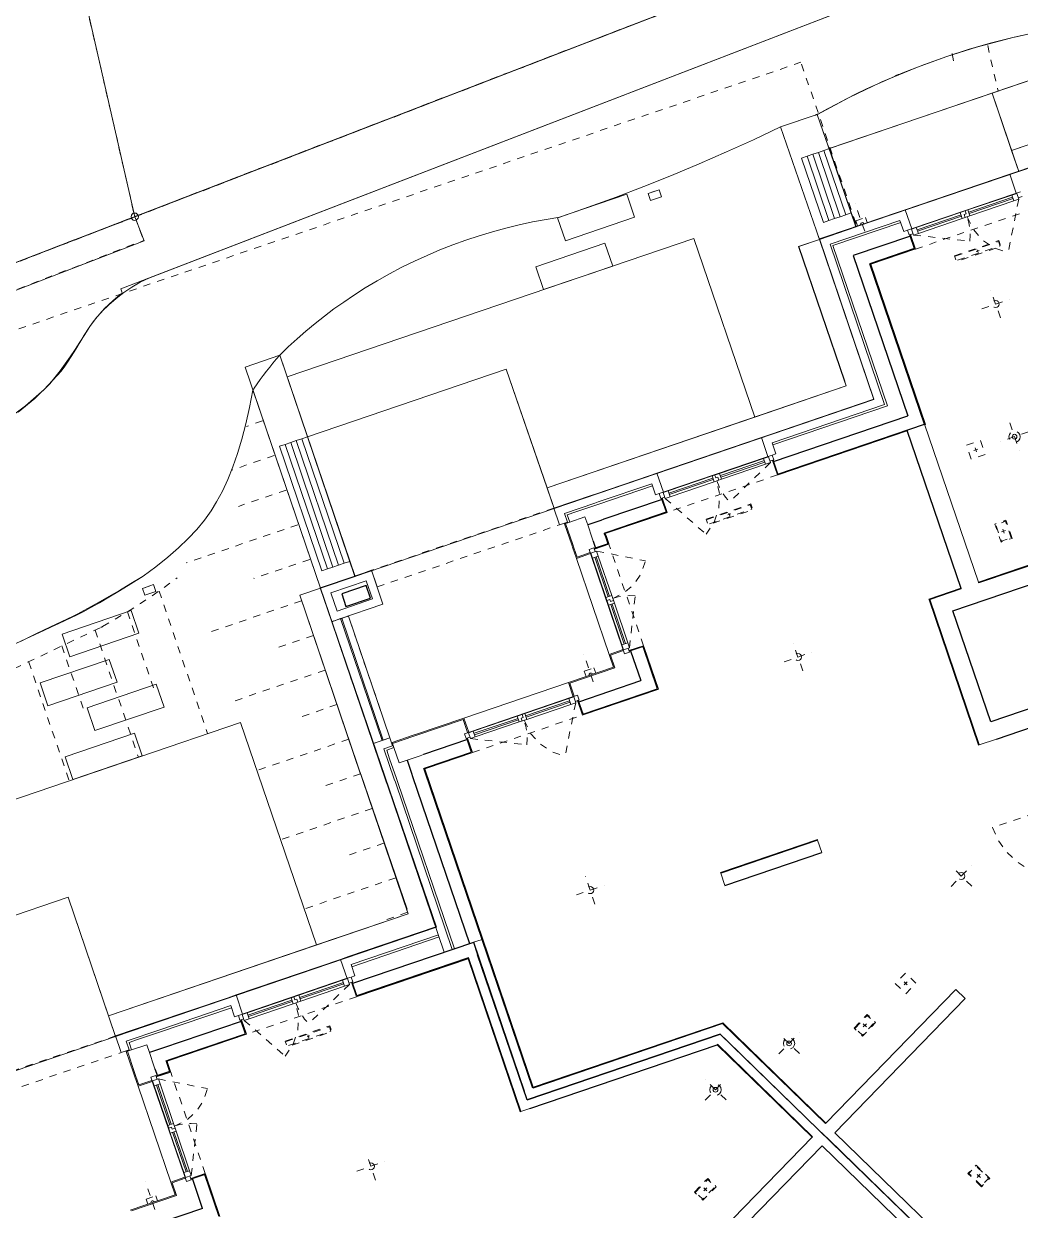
# Model space of a CAD drawing. Header units: metres. Extents: x 2683518.1 to 2683581.2, y 1249379.6 to 1249442.7.
# Drawn here: x 2683543.09 to 2683556.72, y 1249405.97 to 1249422.19 of the extents above; entities that cross this region are included whole.
import ezdxf
from ezdxf.xclip import XClip

# ---------------------------------------------------------------- set-up
doc = ezdxf.new("R2010")
doc.units = ezdxf.units.M
doc.header["$XCLIPFRAME"] = 2
for name, pattern in [('MD-Strich 1_1mm', [0.002, 0.001, -0.001]), ('MD-Strich 2_1mm', [0.003, 0.002, -0.001]), ('MD-Strich LAYOUT', [0.002822, 0.001411, -0.001411]), ('MD-Strichpunkt 1_0.5_0.5mm', [0.001, 0.0005, -0.00025, 0, -0.00025]), ('MD-Strichpunkt 1_25_25mm', [0.0015, 0.001, -0.00025, 0, -0.00025]), ('MD-Strichpunkt 2_1_1mm', [0.0045, 0.002, -0.001, 0.0005, -0.001])]:
    doc.linetypes.add(name, pattern=pattern)
for name, color, linetype in [('beleuchtung', 7, 'Continuous'), ('betonfertigteile_balkonschicht', 7, 'Continuous'), ('dachabschluss', 7, 'Continuous'), ('erdbebenwände', 7, 'Continuous'), ('fassade', 7, 'Continuous'), ('fenster_tueren', 7, 'Continuous'), ('innenwaende_massiv', 7, 'Continuous'), ('lueftung_klima', 7, 'Continuous'), ('parzellen', 7, 'Continuous'), ('plangrafik', 7, 'Continuous'), ('plankopf', 7, 'Continuous'), ('situation', 7, 'Continuous'), ('stuetzen', 7, 'Continuous'), ('umgebung', 7, 'Continuous'), ('wohnungstrennwaende', 7, 'Continuous')]:
    doc.layers.add(name, color=color, linetype=linetype)

# ---------------------------------------------------------------- blocks, each defined once
blk = doc.blocks.new('Zeichnung_1_2', base_point=(38.46, 166.2))
at = {"layer": 'beleuchtung', "color": 7, "linetype": 'Continuous', "lineweight": 5, "ltscale": 1000, "flags": 128}
for points in [[(470.11, 535.8), (472.96, 534.34), (473.87, 536.13), (471.02, 537.58)], [(643.94, 511.91), (646.8, 510.46), (647.7, 512.24), (644.85, 513.69)]]:
    blk.add_lwpolyline(points, close=True, dxfattribs=at)
at = {"layer": 'beleuchtung', "color": 251, "linetype": 'MD-Strich 1_1mm', "lineweight": 13, "ltscale": 1000, "flags": 128}
for points in [[(470.11, 535.8), (471.02, 537.58)], [(472.96, 534.34), (470.11, 535.8)], [(471.02, 537.58), (473.87, 536.13)], [(473.87, 536.13), (472.96, 534.34)], [(643.94, 511.91), (644.85, 513.69)], [(644.85, 513.69), (647.7, 512.24)], [(646.8, 510.46), (643.94, 511.91)], [(647.7, 512.24), (646.8, 510.46)]]:
    blk.add_lwpolyline(points, dxfattribs=at)
at = {"layer": 'parzellen', "color": 253, "linetype": 'MD-Strich 2_1mm', "lineweight": 13, "ltscale": 1000, "flags": 128}
for points in [[(685.63, 831), (542.4, 609.87)], [(439.28, 657.49), (542.4, 609.87)], [(542.4, 609.87), (965.91, 414.93)]]:
    blk.add_lwpolyline(points, dxfattribs=at)
at = {"layer": 'parzellen', "color": 242, "linetype": 'MD-Strich 2_1mm', "lineweight": 13, "ltscale": 1000, "flags": 128}
blk.add_lwpolyline([(965.91, 414.93), (439.28, 657.49)], dxfattribs=at)
at = {"layer": 'parzellen', "color": 242, "linetype": 'Continuous', "lineweight": 13, "ltscale": 1000}
blk.add_circle((542.44, 609.95), 1, dxfattribs=at)
at = {"layer": 'situation', "color": 9, "linetype": 'MD-Strich LAYOUT', "lineweight": 13, "ltscale": 1000}
for p, q in [((434.9, 545.82), (419.33, 515.24)), ((526.75, 545.95), (522.66, 548.03)), ((444.38, 542.39), (435.78, 525.5)), ((522.22, 537.04), (511.23, 542.62)), ((453.81, 538.89), (437.15, 506.16)), ((463.59, 536.04), (452.75, 514.76)), ((473.67, 533.81), (454.98, 497.09)), ((513.15, 519.21), (484.4, 533.83)), ((517.68, 528.12), (505.42, 534.36)), ((498.94, 504), (475.33, 516.01)), ((508.61, 510.3), (494.24, 517.61)), ((494.4, 495.09), (485.17, 499.78)), ((489.86, 486.18), (466.27, 498.18)), ((480.77, 468.36), (457.2, 480.35)), ((485.32, 477.27), (476.11, 481.96)), ((730.26, 480.75), (728.32, 477.77)), ((738.65, 475.3), (731.67, 464.57)), ((476.23, 459.45), (467.04, 464.13)), ((471.69, 450.54), (448.13, 462.53)), ((462.61, 432.73), (439.06, 444.7)), ((467.15, 441.64), (457.97, 446.3)), ((458.06, 423.82), (450.92, 427.45))]:
    blk.add_line(p, q, dxfattribs=at)
at = {"layer": 'situation', "color": 7, "linetype": 'Continuous', "lineweight": 5, "ltscale": 1000, "flags": 128}
blk.add_lwpolyline([(38.41, 802.94), (38.44, 445.4), (103.97, 445.4), (103.97, 231.16), (103.97, 227), (119.08, 227), (119.08, 233.4), (110.36, 233.4), (110.36, 445.4), (119.16, 445.4), (119.16, 450.37), (45.41, 450.37), (45.39, 792.92), (45.37, 792.94), (359.85, 686.09), (436.28, 650.95), (436.32, 651.05), (539.47, 603.51), (542.44, 609.95), (439.28, 657.49), (362.17, 692.94)], close=True, dxfattribs=at)
at = {"layer": 'situation', "color": 253, "linetype": 'Continuous', "lineweight": 13, "ltscale": 1000, "flags": 128}
for points in [[(358.64, 546.16), (463.46, 492.77), (434.34, 435.43), (457.88, 423.45), (458.46, 424.6), (458.59, 424.54), (476.26, 459.33), (476.19, 459.37), (499.66, 505.41), (505.01, 502.7), (531.16, 554.04), (531.14, 554.03), (529, 549.84), (530.97, 553.7), (526.95, 551.06), (523.06, 548.67), (519.28, 546.53), (515.62, 544.64), (512.08, 542.99), (508.66, 541.59), (505.35, 540.44), (502.16, 539.54), (499.32, 538.86), (496.26, 538.39), (493, 538.12), (489.53, 538.05), (485.85, 538.18), (481.96, 538.51), (477.87, 539.05), (473.57, 539.79), (469.74, 540.78), (466.23, 541.71), (463.06, 542.58), (460.22, 543.38), (457.71, 544.12), (455.52, 544.79), (453.67, 545.4), (452.15, 545.95), (450.74, 546.48), (449.21, 547.05), (447.56, 547.66), (445.8, 548.31), (443.92, 549), (441.93, 549.73), (439.82, 550.49), (437.6, 551.29)], [(477.88, 596.37), (484.52, 595.25), (491.27, 594.76), (498.13, 594.9), (499.81, 595.19), (501.4, 595.48), (502.92, 595.77), (504.35, 596.06), (505.71, 596.34), (506.98, 596.63), (508.17, 596.92), (509.29, 597.21), (512.35, 597.84), (514.97, 598.14), (517.6, 598.28), (520.24, 598.24), (522.87, 598.03), (525.48, 597.65), (528.06, 597.1), (530.6, 596.38), (533.08, 595.49), (874.52, 438.22)], [(881.7, 453.76), (542.44, 609.95), (539.47, 603.51), (527.29, 609.12), (359.55, 686.24), (45.39, 792.92), (45.43, 576.08)], [(436.03, 551.88), (438.89, 550.81), (441.54, 549.82), (443.97, 548.9), (446.19, 548.06), (448.2, 547.3), (449.99, 546.6), (451.57, 545.99), (453.2, 545.38), (455.15, 544.73), (457.43, 544.03), (460.02, 543.28), (462.93, 542.48), (466.15, 541.63), (469.7, 540.73), (473.57, 539.79), (477.87, 539.05), (481.96, 538.51), (485.85, 538.18), (489.53, 538.05), (493, 538.12), (496.26, 538.39), (499.32, 538.86), (502.16, 539.54), (505.35, 540.44), (508.66, 541.59), (512.09, 542.99), (515.63, 544.64), (519.29, 546.53), (523.06, 548.67), (526.96, 551.06), (530.97, 553.7), (531.05, 553.71), (531.13, 553.73), (531.21, 553.74), (531.29, 553.76), (531.37, 553.77), (531.45, 553.79), (531.53, 553.8), (531.61, 553.81), (533.01, 554.05), (534.42, 554.26), (535.83, 554.46), (537.25, 554.63), (538.66, 554.78), (540.08, 554.91), (541.5, 555.01), (542.92, 555.1), (546.17, 555), (549.42, 554.81), (552.66, 554.55), (555.9, 554.2), (559.12, 553.78), (562.34, 553.27), (565.54, 552.68), (568.72, 552.01), (572.44, 551.14), (576.14, 550.17), (579.81, 549.09), (583.44, 547.91), (587.04, 546.62), (590.61, 545.24), (594.13, 543.76), (597.62, 542.18), (601.01, 540.51), (604.36, 538.76), (607.67, 536.92), (610.92, 535), (614.13, 532.99), (617.28, 530.9), (620.38, 528.74), (623.43, 526.49), (630.72, 522.84), (638.07, 519.29), (645.46, 515.86), (652.91, 512.54), (660.41, 509.33), (667.96, 506.24), (675.55, 503.26), (683.18, 500.39), (692.09, 495.85), (692.18, 495.81), (692.28, 495.77), (692.37, 495.72), (692.47, 495.68), (692.56, 495.64), (692.66, 495.59), (692.75, 495.55), (692.84, 495.51), (695.69, 494.64), (698.51, 493.75), (701.31, 492.81), (704.09, 491.84), (706.85, 490.84), (709.59, 489.8), (712.31, 488.72), (715.01, 487.6), (715.08, 487.59), (715.14, 487.57), (715.21, 487.55), (715.27, 487.54), (715.33, 487.52), (715.4, 487.5), (715.46, 487.49), (715.52, 487.47), (715.72, 487.38), (715.91, 487.29), (716.1, 487.19), (716.29, 487.1), (716.49, 487.01), (716.68, 486.92), (716.87, 486.82), (717.06, 486.73), (722.92, 484.08), (728.68, 481.25), (734.34, 478.24), (739.89, 475.06), (745.35, 471.7), (750.71, 468.17)], [(874.52, 438.22), (525.63, 598.87), (525.23, 598.12), (525.03, 597.82), (523.46, 598.04), (521.88, 598.2), (520.29, 598.29), (518.69, 598.33), (517.1, 598.3), (515.51, 598.21), (513.93, 598.05), (512.35, 597.84), (509.86, 597.28), (507.4, 596.77), (504.99, 596.31), (502.62, 595.9), (500.28, 595.54), (497.99, 595.22), (495.73, 594.96), (493.52, 594.75), (487.73, 594.84), (481.91, 595.5)], [(752.46, 466.93), (745.38, 471.68), (745.36, 471.7), (738.05, 476.12), (736.2, 477.18), (728.74, 481.21), (728.69, 481.24), (720.99, 484.95), (719.04, 485.84), (711.33, 489.11), (710.92, 489.27), (702.2, 492.5), (701.88, 492.62), (692.67, 495.56), (692.62, 495.58), (688.17, 486.74), (688.24, 486.71), (688.28, 486.68), (765.58, 447.3)]]:
    blk.add_lwpolyline(points, dxfattribs=at)
for points in [[(513.92, 498.15), (542.92, 555.1), (534.01, 559.64), (505.01, 502.69)], [(540.07, 549.51), (644.79, 496.16), (621.37, 450.16), (644.92, 438.17), (645.54, 439.39), (663.11, 474.09), (663.18, 474.05), (645.54, 439.39), (645.57, 439.37), (663.22, 474.03), (668.55, 471.36), (668.54, 471.36), (668.87, 472.02), (668.98, 472.25), (669.65, 473.56), (683.18, 500.39), (675.55, 503.26), (667.96, 506.24), (660.41, 509.33), (652.91, 512.54), (645.46, 515.86), (638.07, 519.29), (630.72, 522.84), (623.43, 526.49), (620.38, 528.74), (617.28, 530.9), (614.13, 532.99), (610.92, 535), (607.67, 536.92), (604.36, 538.76), (601.01, 540.51), (597.62, 542.18), (594.13, 543.76), (590.61, 545.24), (587.04, 546.62), (583.44, 547.91), (579.81, 549.09), (576.14, 550.17), (572.44, 551.14), (568.72, 552.01), (565.54, 552.68), (562.34, 553.27), (559.12, 553.78), (555.9, 554.2), (552.66, 554.55), (549.42, 554.81), (546.17, 555), (542.92, 555.1)], [(532.23, 534.11), (583.4, 508.04), (567.92, 477.39), (621.37, 450.16), (644.79, 496.16), (540.07, 549.51)], [(345.01, 519.4), (396.31, 493.27), (380.75, 462.73), (434.34, 435.43), (463.46, 492.76), (358.64, 546.16)], [(443.74, 538.77), (461.56, 529.69), (464.56, 535.57), (446.74, 544.64)], [(429.96, 533.75), (447.79, 524.67), (450.78, 530.55), (432.96, 539.62)], [(525.05, 537.78), (508.65, 505.73), (510.09, 505), (526.48, 537.04)], [(526.48, 537.04), (510.09, 505), (511.53, 504.26), (527.92, 536.31)], [(527.92, 536.31), (511.53, 504.26), (512.96, 503.53), (529.35, 535.58)], [(529.35, 535.58), (512.96, 503.53), (514.4, 502.79), (530.79, 534.84)], [(532.23, 534.11), (513.88, 498.17), (565.21, 472.03), (583.4, 508.04)], [(530.79, 534.84), (514.4, 502.79), (515.83, 502.06), (532.23, 534.11)], [(619.85, 520.9), (637.68, 511.83), (640.67, 517.7), (622.85, 526.78)], [(434.07, 519.77), (451.89, 510.69), (454.88, 516.57), (437.06, 525.65)], [(345.01, 519.4), (326.73, 483.51), (378.03, 457.38), (396.31, 493.27)], [(420.29, 514.75), (438.11, 505.67), (441.1, 511.55), (423.28, 520.63)], [(606.08, 515.88), (623.9, 506.81), (626.89, 512.68), (609.07, 521.76)], [(505.01, 502.69), (499.66, 505.41), (457.88, 423.45), (380.75, 462.73), (378.03, 457.38), (460.63, 415.32)], [(505.01, 502.69), (499.66, 505.41), (457.88, 423.45), (380.75, 462.73), (378.03, 457.38), (460.63, 415.32)], [(683.18, 500.39), (668.54, 471.36), (677.98, 466.55), (692.62, 495.58)], [(681.09, 490.34), (672.62, 473.8), (674.06, 473.07), (682.53, 489.61)], [(682.53, 489.61), (674.06, 473.07), (675.5, 472.33), (683.97, 488.88)], [(683.97, 488.88), (675.5, 472.33), (676.94, 471.6), (685.41, 488.15)], [(685.41, 488.15), (676.94, 471.6), (678.37, 470.87), (686.84, 487.42)], [(686.84, 487.42), (678.37, 470.87), (679.81, 470.14), (688.28, 486.68)], [(688.24, 486.71), (677.94, 466.57), (719.89, 445.21), (730.13, 465.37)], [(668.54, 471.36), (663.18, 474.05), (644.92, 438.17), (567.92, 477.39), (565.21, 472.03), (647.54, 430.1)], [(668.54, 471.36), (663.18, 474.05), (644.92, 438.17), (567.92, 477.39), (565.21, 472.03), (647.54, 430.1)], [(765.58, 447.3), (730.12, 465.36), (722.59, 450.57), (758.05, 432.51)], [(719.89, 445.21), (860.46, 373.62), (863.34, 379.03), (722.59, 450.57)], [(719.89, 445.21), (860.46, 373.62), (863.34, 379.03), (722.59, 450.57)]]:
    blk.add_lwpolyline(points, close=True, dxfattribs=at)
at = {"layer": 'situation', "color": 9, "linetype": 'MD-Strich LAYOUT', "lineweight": 13, "ltscale": 1000, "flags": 128}
for points in [[(430.87, 547.39, -0.000194), (455.49, 538.27)], [(455.89, 538.13, 0.031324), (479.7, 532.74)]]:
    blk.add_lwpolyline(points, format="xyb", dxfattribs=at)
for points in [[(455.49, 538.27), (455.69, 538.19)], [(455.69, 538.19), (455.89, 538.13)]]:
    blk.add_lwpolyline(points, dxfattribs=at)
at = {"layer": 'umgebung', "color": 253, "linetype": 'Continuous', "lineweight": 13, "ltscale": 1000, "flags": 128}
blk.add_lwpolyline([(542.05, 831), (433.54, 660.13), (439.28, 657.49), (965.91, 414.93, 0.000236), (974, 431.72)], format="xyb", dxfattribs=at)
blk.add_lwpolyline([(542.4, 609.87), (685.62, 831)], dxfattribs=at)
blk = doc.blocks.new('Zeichnung_2_1', base_point=(38.46, 166.2))
at = {"layer": 'beleuchtung', "color": 30, "linetype": 'MD-Strichpunkt 2_1_1mm', "lineweight": 13, "ltscale": 1000}
for p, q in [((678.77, 464.02), (682.41, 471.15)), ((538.68, 431.37), (542.31, 438.5)), ((685.91, 426.27), (693.04, 422.64)), ((687.66, 420.89), (691.29, 428.02)), ((351.63, 416.69), (355.26, 423.82)), ((580.76, 392.36), (584.39, 399.49)), ((579.01, 397.74), (586.14, 394.11)), ((670.64, 393.65), (663.51, 397.28)), ((668.89, 399.03), (665.26, 391.9)), ((493.67, 394.03), (500.8, 390.4)), ((495.42, 388.65), (499.05, 395.78)), ((397.69, 384.41), (404.82, 380.77)), ((399.44, 379.03), (403.07, 386.15)), ((482, 325.6), (482, 333.6)), ((478, 329.6), (486, 329.6)), ((505.1, 320), (505.1, 328)), ((570.76, 318.13), (570.76, 326.13)), ((501.1, 324), (509.1, 324)), ((566.76, 322.13), (574.76, 322.13))]:
    blk.add_line(p, q, dxfattribs=at)
at = {"layer": 'beleuchtung', "color": 30, "linetype": 'MD-Strichpunkt 1_0.5_0.5mm', "lineweight": 13, "ltscale": 1000}
for p, q in [((679.12, 467.78), (678.43, 466.44)), ((679.12, 467.78), (681.61, 466.51)), ((681.61, 466.51), (680.93, 465.17)), ((539.02, 435.12), (538.34, 433.78)), ((539.02, 435.12), (541.52, 433.85)), ((541.52, 433.85), (540.83, 432.51)), ((351.97, 420.44), (351.29, 419.1)), ((351.97, 420.44), (354.46, 419.17)), ((354.46, 419.17), (353.78, 417.83))]:
    blk.add_line(p, q, dxfattribs=at)
at = {"layer": 'beleuchtung', "color": 30, "linetype": 'Continuous', "lineweight": 13, "ltscale": 1000}
for p, q in [((680.4, 465.44), (678.97, 466.17)), ((540.3, 432.79), (538.87, 433.51)), ((353.25, 418.11), (351.82, 418.83))]:
    blk.add_line(p, q, dxfattribs=at)
at = {"layer": 'beleuchtung', "color": 30, "linetype": 'MD-Strichpunkt 1_0.5_0.5mm', "lineweight": 13, "ltscale": 1000}
for centre, radius in [((689.48, 424.45), 0.96), ((582.57, 395.93), 0.96), ((667.07, 395.46), 1.55), ((497.24, 392.22), 0.96), ((401.26, 382.59), 0.96), ((482, 329.6), 1.55), ((505.1, 324), 1.55), ((570.76, 322.13), 0.96)]:
    blk.add_circle(centre, radius, dxfattribs=at)
at = {"layer": 'beleuchtung', "color": 30, "linetype": 'Continuous', "lineweight": 13, "ltscale": 1000}
for centre in [(667.07, 395.46), (482, 329.6), (505.1, 324)]:
    blk.add_circle(centre, 0.65, dxfattribs=at)
for centre, start, end in [((679.68, 465.81), 333.0013, 153.0013), ((539.59, 433.15), 332.9996, 152.9996), ((352.53, 418.47), 332.9996, 152.9996)]:
    blk.add_arc(centre, 0.47, start, end, dxfattribs=at)
at = {"layer": 'betonfertigteile_balkonschicht', "color": 251, "linetype": 'MD-Strichpunkt 2_1_1mm', "lineweight": 13, "ltscale": 1000, "flags": 128}
for points in [[(500.6, 494.09), (484.62, 462.73)], [(501.14, 493.82), (500.6, 494.09)], [(504.35, 492.18), (501.14, 493.82)], [(516.33, 492.36), (517.97, 495.57)], [(517.97, 495.57), (518.24, 496.1)], [(565.2, 472.18), (518.24, 496.1)], [(488.9, 460.55), (504.88, 491.91)], [(504.88, 491.91), (504.35, 492.18)], [(516.06, 491.83), (516.33, 492.36)], [(516.06, 491.83), (563.02, 467.9)], [(378.14, 457.5), (331.19, 481.42)], [(329.01, 477.15), (375.96, 453.22)], [(563.29, 468.43), (564.92, 471.64)], [(564.92, 471.64), (565.2, 472.18)], [(563.02, 467.9), (563.29, 468.43)], [(485.16, 462.45), (484.62, 462.73)], [(488.37, 460.82), (485.16, 462.45)], [(488.9, 460.55), (488.37, 460.82)], [(376.24, 453.75), (377.87, 456.96)], [(377.87, 456.96), (378.14, 457.5)], [(375.96, 453.22), (376.24, 453.75)]]:
    blk.add_lwpolyline(points, dxfattribs=at)
at = {"layer": 'dachabschluss', "color": 7, "linetype": 'Continuous', "lineweight": 5, "ltscale": 1000}
for p, q in [((486.9, 461.56), (502.88, 492.93)), ((487.18, 461.42), (503.16, 492.79))]:
    blk.add_line(p, q, dxfattribs=at)
at = {"layer": 'dachabschluss', "color": 7, "linetype": 'Continuous', "lineweight": 5, "ltscale": 1000, "flags": 128}
for points in [[(500.6, 494.09), (484.62, 462.73)], [(502.88, 492.93), (500.6, 494.09)], [(488.9, 460.55), (504.88, 491.91)], [(503.16, 492.79), (502.88, 492.93)], [(504.88, 491.91), (503.16, 492.79)], [(486.9, 461.56), (484.62, 462.73)], [(487.18, 461.42), (486.9, 461.56)], [(488.9, 460.55), (487.18, 461.42)]]:
    blk.add_lwpolyline(points, dxfattribs=at)
at = {"layer": 'erdbebenwände', "color": 7, "linetype": 'Continuous', "lineweight": 25, "ltscale": 1000}
for p, q in [((599.9, 343.6), (618.97, 381.03)), ((626.99, 376.94), (618.97, 381.03)), ((683.76, 348.01), (631.54, 374.62))]:
    blk.add_line(p, q, dxfattribs=at)
at = {"layer": 'erdbebenwände', "color": 7, "linetype": 'Continuous', "lineweight": 5, "ltscale": 1000, "flags": 128}
for points in [[(618.79, 381.12), (599.72, 343.7)], [(618.88, 381.3), (618.79, 381.12)], [(627.08, 377.11), (618.88, 381.3)], [(680.01, 350.15), (631.63, 374.8)], [(599.72, 343.7), (599.9, 343.6)], [(599.9, 343.6), (604.35, 341.33)]]:
    blk.add_lwpolyline(points, dxfattribs=at)
at = {"layer": 'erdbebenwände', "color": 7, "linetype": 'Continuous', "lineweight": 25, "ltscale": 1000, "flags": 128}
for points in [[(606.62, 345.79), (621.15, 374.3)], [(621.15, 374.3), (677.65, 345.51)], [(641.91, 327.81), (606.62, 345.79)], [(604.35, 341.33), (626.36, 330.12)]]:
    blk.add_lwpolyline(points, dxfattribs=at)
at = {"layer": 'fassade', "color": 7, "linetype": 'Continuous', "lineweight": 18, "ltscale": 1000}
for p, q in [((669.64, 468.34), (648.62, 427.09)), ((687.64, 459.17), (669.64, 468.34)), ((588.65, 457.64), (574.85, 464.68)), ((688.68, 461.22), (690.73, 460.18)), ((559.77, 458.44), (559.63, 458.18)), ((588.65, 457.64), (587.2, 454.79)), ((589.25, 453.75), (591.75, 458.65)), ((589.7, 459.69), (591.75, 458.65)), ((687.64, 459.17), (686.19, 456.32)), ((688.23, 455.28), (690.73, 460.18)), ((406.06, 440.69), (387.79, 450)), ((481.23, 450.99), (459.3, 407.95)), ((506.62, 449.95), (506.89, 449.81)), ((616.16, 440.04), (618.66, 444.94)), ((620.71, 443.89), (618.66, 444.94)), ((715.14, 441.57), (717.64, 446.47)), ((719.69, 445.42), (717.64, 446.47)), ((406.65, 436.8), (409.15, 441.7)), ((407.1, 442.74), (409.15, 441.7)), ((619.66, 441.84), (618.21, 438.99)), ((619.66, 441.84), (648.62, 427.09)), ((406.06, 440.69), (404.6, 437.84)), ((534.06, 435.96), (533.8, 436.1)), ((546.92, 433.23), (547.06, 433.49)), ((433.56, 423.09), (436.06, 427.99)), ((438.11, 426.94), (436.06, 427.99)), ((437.06, 424.89), (435.61, 422.04)), ((459.52, 413.45), (437.06, 424.89))]:
    blk.add_line(p, q, dxfattribs=at)
at = {"layer": 'fassade', "color": 7, "linetype": 'Continuous', "lineweight": 13, "ltscale": 1000}
for p, q in [((669.9, 467.53), (648.88, 426.28)), ((687.37, 458.64), (669.9, 467.53)), ((588.38, 457.11), (574.57, 464.14)), ((561.26, 460.71), (560.04, 458.31)), ((560.04, 458.31), (563.42, 456.58)), ((506.48, 449.68), (494.54, 455.76)), ((587.2, 454.79), (588.18, 454.29)), ((686.19, 456.32), (687.17, 455.82)), ((405.78, 440.16), (386.72, 449.87)), ((481.76, 450.72), (459.83, 407.68)), ((506.48, 449.68), (504.76, 446.29)), ((374.21, 446.03), (372.99, 443.63)), ((372.99, 443.63), (376.37, 441.9)), ((618.21, 438.99), (617.23, 439.49)), ((619.39, 441.31), (648.88, 426.28)), ((404.6, 437.84), (405.58, 437.34)), ((533.93, 435.7), (532.2, 432.31)), ((533.93, 435.7), (545.51, 429.79)), ((547.19, 433.09), (545.51, 429.79)), ((547.19, 433.09), (550.58, 431.37)), ((435.61, 422.04), (434.63, 422.54)), ((459.25, 412.92), (436.79, 424.36)), ((358.46, 415.11), (346.87, 421.02)), ((358.46, 415.11), (360.14, 418.41)), ((360.14, 418.41), (363.52, 416.69))]:
    blk.add_line(p, q, dxfattribs=at)
at = {"layer": 'fassade', "color": 7, "linetype": 'Continuous', "lineweight": 25, "ltscale": 1000}
for p, q in [((671.82, 461.62), (650.8, 420.36)), ((686.53, 454.13), (671.82, 461.62)), ((566.25, 458.17), (565.35, 456.39)), ((587.54, 452.6), (572.58, 460.22)), ((568.55, 454.75), (564.99, 456.57)), ((568.55, 454.75), (569.46, 456.54)), ((570.94, 457.02), (585.91, 449.39)), ((652.38, 415.52), (673.4, 456.78)), ((684.89, 450.92), (673.4, 456.78)), ((684.89, 450.92), (686.71, 454.48)), ((585.91, 449.39), (587.72, 452.95)), ((485.68, 448.72), (463.75, 405.68)), ((503.32, 445.01), (492, 450.77)), ((404.95, 435.65), (384.72, 445.95)), ((466.96, 404.05), (488.89, 447.08)), ((490.37, 447.57), (501.68, 441.8)), ((501.68, 441.8), (503.5, 445.36)), ((381.5, 440.07), (377.94, 441.89)), ((379.2, 443.49), (378.29, 441.71)), ((381.5, 440.07), (382.41, 441.86)), ((383.89, 442.34), (403.31, 432.44)), ((614.6, 434.77), (616.42, 438.34)), ((403.31, 432.44), (405.13, 436)), ((616.23, 437.98), (650.8, 420.36)), ((614.6, 434.77), (652.38, 415.52)), ((530.37, 427.18), (532.19, 430.75)), ((532.01, 430.39), (547.96, 422.26)), ((551.86, 429.93), (547.96, 422.26)), ((555.07, 428.29), (551.51, 430.11)), ((530.37, 427.18), (549.53, 417.42)), ((549.53, 417.42), (555.07, 428.29)), ((432, 417.82), (433.82, 421.39)), ((464.73, 405.18), (433.64, 421.03)), ((360.9, 407.58), (344.96, 415.71)), ((368.02, 413.61), (364.45, 415.43)), ((460.78, 403.16), (432, 417.82)), ((360.9, 407.58), (364.81, 415.25)), ((362.48, 402.74), (368.02, 413.61))]:
    blk.add_line(p, q, dxfattribs=at)
at = {"layer": 'fassade', "color": 7, "linetype": 'Continuous', "lineweight": 18, "ltscale": 1000, "flags": 128}
for points in [[(505.05, 502.82), (500.6, 494.09)], [(516.19, 497.15), (507.1, 501.78)], [(503.7, 495.09), (506.06, 499.73)], [(506.06, 499.73), (515.15, 495.1)], [(512.79, 490.46), (503.7, 495.09)], [(515.15, 495.1), (512.79, 490.46)], [(514.84, 489.42), (518.24, 496.1)], [(502.65, 493.05), (513.79, 487.37)], [(575.09, 467.14), (565.2, 472.18), (563.02, 467.9), (565.07, 466.86)], [(668.63, 471.44), (647.61, 430.18)], [(565.07, 466.86), (566.2, 469.08), (574.04, 465.09)], [(688.68, 461.22), (670.68, 470.39)], [(564.44, 466.95), (564.17, 467.09), (561.41, 461.65)], [(574.04, 465.09), (574.85, 464.68)], [(575.89, 466.73), (575.09, 467.14)], [(589.7, 459.69), (575.89, 466.73)], [(487.86, 458.5), (488.9, 460.55), (484.62, 462.73), (479.58, 452.84)], [(561, 460.85), (559.77, 458.44)], [(561.41, 461.65), (561, 460.85)], [(481.63, 451.79), (485.63, 459.63), (487.86, 458.5)], [(493.88, 456.44), (488.44, 459.21), (488.31, 458.94)], [(388.03, 452.46), (378.14, 457.5), (375.97, 453.22), (378.01, 452.18)], [(378.01, 452.18), (379.15, 454.4), (387.79, 450)], [(494.68, 456.03), (493.88, 456.44)], [(506.62, 449.95), (494.68, 456.03)], [(377.39, 452.27), (377.12, 452.41), (374.35, 446.97)], [(407.1, 442.74), (388.03, 452.46)], [(479.18, 452.03), (457.25, 409)], [(479.58, 452.84), (479.18, 452.03)], [(481.23, 450.99), (481.63, 451.79)], [(373.94, 446.17), (372.58, 443.5)], [(374.35, 446.97), (373.94, 446.17)], [(751.05, 429.44), (719.69, 445.42)], [(647.61, 430.18), (620.71, 443.89)], [(545.38, 430.2), (534.06, 435.96)], [(546.92, 433.23), (545.38, 430.2)], [(460.56, 415.5), (438.11, 426.94)], [(358.33, 415.52), (346.74, 421.42)], [(360.01, 418.82), (358.33, 415.52)]]:
    blk.add_lwpolyline(points, dxfattribs=at)
at = {"layer": 'fassade', "color": 7, "linetype": 'Continuous', "lineweight": 13, "ltscale": 1000, "flags": 128}
for points in [[(505.05, 502.82), (507.1, 501.78)], [(518.24, 496.1), (516.19, 497.15)], [(500.6, 494.09), (502.65, 493.05)], [(513.79, 487.37), (514.84, 489.42)], [(668.63, 471.44), (670.68, 470.39)], [(573.77, 464.55), (568.68, 467.15), (566.46, 468.28), (565.51, 466.41)], [(564.44, 466.95), (561.67, 461.51)], [(564.98, 466.68), (564.44, 466.95)], [(566.66, 458.97), (568.39, 462.36), (569.43, 464.41), (565.51, 466.41), (564.98, 466.68)], [(574.57, 464.14), (573.77, 464.55)], [(561.67, 461.51), (561.26, 460.71)], [(487.76, 457.87), (485.89, 458.83), (484.76, 456.61), (482.17, 451.52)], [(488.03, 458.41), (487.76, 457.87), (485.76, 453.95), (487.81, 452.91), (491.2, 451.18)], [(488.31, 458.94), (488.03, 458.41)], [(493.74, 456.17), (488.31, 458.94)], [(566.25, 458.17), (566.66, 458.97)], [(494.54, 455.76), (493.74, 456.17)], [(377.39, 452.27), (374.62, 446.83)], [(377.92, 452), (377.39, 452.27)], [(379.61, 444.29), (381.33, 447.68), (382.38, 449.73), (378.46, 451.73), (377.92, 452)], [(386.72, 449.87), (381.63, 452.47), (379.41, 453.6), (378.46, 451.73)], [(482.17, 451.52), (481.76, 450.72)], [(491.2, 451.18), (492, 450.77)], [(374.62, 446.83), (374.21, 446.03)], [(379.2, 443.49), (379.61, 444.29)], [(457.25, 409), (459.3, 407.95)], [(459.83, 407.68), (463.75, 405.68)], [(463.75, 405.68), (466.96, 404.05)], [(464.73, 405.18), (463.1, 401.98)]]:
    blk.add_lwpolyline(points, dxfattribs=at)
at = {"layer": 'fassade', "color": 7, "linetype": 'Continuous', "lineweight": 5, "ltscale": 1000, "flags": 128}
for points in [[(565.07, 466.86), (564.98, 466.68)], [(488.03, 458.41), (487.86, 458.5)], [(568.73, 454.66), (569.64, 456.44)], [(569.64, 456.44), (570.05, 457.25)], [(570.05, 457.25), (585.82, 449.21)], [(652.47, 415.25), (673.48, 456.51)], [(673.48, 456.51), (684.8, 450.74)], [(378.01, 452.18), (377.92, 452)], [(467.14, 403.96), (489.47, 447.8)], [(489.47, 447.8), (490.28, 447.39)], [(490.28, 447.39), (501.59, 441.62)], [(381.68, 439.98), (382.59, 441.77)], [(382.59, 441.77), (383, 442.57)], [(383, 442.57), (383.8, 442.16)], [(383.8, 442.16), (403.22, 432.26)], [(614.51, 434.59), (647.74, 417.66)], [(530.28, 427), (549.44, 417.24)], [(549.62, 417.15), (555.25, 428.2)], [(431.91, 417.64), (460.51, 403.07)], [(549.62, 417.15), (549.44, 417.24)], [(362.66, 402.65), (368.19, 413.52)], [(652.47, 415.25), (652.29, 415.34)], [(459.3, 407.95), (459.83, 407.68)], [(466.96, 404.05), (467.14, 403.96)]]:
    blk.add_lwpolyline(points, dxfattribs=at)
at = {"layer": 'fassade', "color": 7, "linetype": 'Continuous', "lineweight": 25, "ltscale": 1000, "flags": 128}
for points in [[(571.77, 460.63), (568.39, 462.36)], [(572.58, 460.22), (571.77, 460.63)], [(569.46, 456.54), (569.87, 457.34)], [(569.87, 457.34), (569.96, 457.52), (570.14, 457.43)], [(570.14, 457.43), (570.94, 457.02)], [(487.81, 452.91), (486.09, 449.52)], [(486.09, 449.52), (485.68, 448.72)], [(488.89, 447.08), (489.3, 447.89)], [(489.3, 447.89), (489.39, 448.07), (489.57, 447.97)], [(489.57, 447.97), (490.37, 447.57)], [(384.72, 445.95), (381.33, 447.68)], [(382.41, 441.86), (382.82, 442.66)], [(382.82, 442.66), (382.91, 442.84), (383.89, 442.34)]]:
    blk.add_lwpolyline(points, dxfattribs=at)
at = {"layer": 'fenster_tueren', "color": 7, "linetype": 'Continuous', "lineweight": 5, "ltscale": 1000}
for p, q in [((547.06, 433.49), (559.63, 458.18)), ((618.66, 444.94), (591.75, 458.65)), ((690.73, 460.18), (717.64, 446.47)), ((563.06, 455.87), (550.94, 432.08)), ((562.79, 455.11), (557.59, 444.91)), ((563.37, 454.82), (558.17, 444.61)), ((558.52, 444.43), (563.72, 454.63)), ((559.1, 444.14), (564.3, 454.34)), ((563.42, 456.36), (562.79, 455.11)), ((562.79, 455.11), (564.3, 454.34)), ((563.83, 457.38), (563.06, 455.87)), ((563.06, 455.87), (563.15, 455.82)), ((564.94, 455.59), (563.42, 456.36)), ((564.3, 454.34), (564.94, 455.59)), ((564.58, 455.77), (565.08, 456.75)), ((564.9, 456.39), (568.64, 454.48)), ((568.73, 454.66), (568.64, 454.48)), ((686.89, 454.39), (684.98, 450.65)), ((686.53, 454.57), (687.51, 454.07)), ((688.68, 455.05), (687.17, 455.82)), ((688.1, 455.23), (687.33, 453.72)), ((689.35, 454.6), (688.1, 455.23)), ((688.58, 453.08), (689.35, 454.6)), ((688.63, 454.96), (688.68, 455.05)), ((714.7, 441.79), (688.68, 455.05)), ((700.66, 448.83), (689.35, 454.6)), ((587.9, 452.86), (586, 449.12)), ((588.53, 452.55), (587.55, 453.04)), ((588.18, 454.29), (589.7, 453.52)), ((588.35, 452.19), (589.12, 453.7)), ((589.59, 451.55), (588.35, 452.19)), ((589.12, 453.7), (590.36, 453.07)), ((590.36, 453.07), (589.59, 451.55)), ((600.91, 445.79), (589.59, 451.55)), ((589.7, 453.52), (589.65, 453.43)), ((589.7, 453.52), (615.71, 440.26)), ((601.2, 446.37), (589.89, 452.13)), ((590.07, 452.49), (601.39, 446.72)), ((590.36, 453.07), (601.68, 447.3)), ((687.33, 453.72), (688.58, 453.08)), ((688.58, 453.08), (699.89, 447.32)), ((688.87, 453.66), (700.19, 447.9)), ((700.37, 448.25), (689.05, 454.02)), ((506.89, 449.81), (533.8, 436.1)), ((585.82, 449.21), (586, 449.12)), ((684.8, 450.74), (684.98, 450.65)), ((700.66, 448.83), (699.89, 447.32)), ((702.62, 447.83), (700.66, 448.83)), ((701.91, 448.2), (701.52, 447.44)), ((701.85, 446.32), (702.62, 447.83)), ((713.94, 442.07), (702.62, 447.83)), ((503.68, 445.27), (501.77, 441.53)), ((503.32, 445.45), (504.3, 444.96)), ((505.47, 445.93), (503.96, 446.7)), ((504.89, 446.11), (504.12, 444.6)), ((504.12, 444.6), (505.37, 443.96)), ((506.14, 445.48), (504.89, 446.11)), ((505.37, 443.96), (506.14, 445.48)), ((505.43, 445.84), (505.47, 445.93)), ((531.49, 432.67), (505.47, 445.93)), ((517.16, 439.13), (505.84, 444.9)), ((517.45, 439.71), (506.14, 445.48)), ((557.59, 444.91), (556.59, 442.95)), ((559.1, 444.14), (557.59, 444.91)), ((600.91, 445.79), (601.68, 447.3)), ((602.87, 444.79), (600.91, 445.79)), ((601.68, 447.3), (603.64, 446.3)), ((602.39, 446.94), (602.01, 446.18)), ((602.01, 446.18), (602.54, 445.91)), ((602.54, 445.91), (602.16, 445.15)), ((603.64, 446.3), (602.87, 444.79)), ((614.18, 439.02), (602.87, 444.79)), ((614.48, 439.6), (603.16, 445.37)), ((603.35, 445.72), (614.66, 439.96)), ((603.64, 446.3), (614.96, 440.54)), ((699.89, 447.32), (701.85, 446.32)), ((700.99, 447.71), (700.6, 446.95)), ((701.52, 447.44), (700.99, 447.71)), ((701.85, 446.32), (713.17, 440.55)), ((702.15, 446.9), (713.46, 441.13)), ((713.64, 441.49), (702.33, 447.25)), ((360.01, 418.82), (372.58, 443.5)), ((376.37, 441.68), (375.73, 440.43)), ((376.78, 442.7), (376.01, 441.19)), ((377.88, 440.91), (376.37, 441.68)), ((377.53, 441.09), (378.03, 442.07)), ((377.85, 441.71), (381.59, 439.8)), ((436.06, 427.99), (409.15, 441.7)), ((501.59, 441.62), (501.77, 441.53)), ((505.37, 443.96), (516.68, 438.2)), ((505.66, 444.54), (516.98, 438.78)), ((556.59, 442.95), (551.39, 432.75)), ((557.17, 442.65), (551.97, 432.45)), ((552.33, 432.27), (557.52, 442.47)), ((552.91, 431.97), (558.1, 442.18)), ((556.59, 442.95), (558.1, 442.18)), ((557.22, 444.2), (557.98, 443.81)), ((557.98, 443.81), (557.71, 443.28)), ((557.71, 443.28), (558.47, 442.89)), ((558.1, 442.18), (559.1, 444.14)), ((713.94, 442.07), (713.17, 440.55)), ((715.19, 441.43), (713.94, 442.07)), ((714.42, 439.92), (715.19, 441.43)), ((714.7, 441.79), (714.65, 441.7)), ((716.21, 441.02), (714.7, 441.79)), ((376.01, 441.19), (363.89, 417.4)), ((375.73, 440.43), (370.54, 430.23)), ((376.31, 440.14), (371.11, 429.93)), ((371.47, 429.75), (376.67, 439.95)), ((372.05, 429.46), (377.25, 439.66)), ((375.73, 440.43), (377.25, 439.66)), ((376.01, 441.19), (376.1, 441.14)), ((377.25, 439.66), (377.88, 440.91)), ((381.68, 439.98), (381.59, 439.8)), ((517.45, 439.71), (516.68, 438.2)), ((516.68, 438.2), (518.64, 437.2)), ((517.78, 438.59), (517.4, 437.83)), ((519.42, 438.71), (517.45, 439.71)), ((518.32, 438.32), (517.78, 438.59)), ((518.7, 439.08), (518.32, 438.32)), ((518.64, 437.2), (519.42, 438.71)), ((530.44, 432.37), (519.12, 438.13)), ((530.73, 432.95), (519.42, 438.71)), ((614.18, 439.02), (614.96, 440.54)), ((615.43, 438.39), (614.18, 439.02)), ((616.24, 438.43), (614.33, 434.68)), ((614.96, 440.54), (616.2, 439.9)), ((616.2, 439.9), (615.43, 438.39)), ((616.59, 438.24), (615.61, 438.74)), ((615.67, 440.17), (615.71, 440.26)), ((615.71, 440.26), (617.23, 439.49)), ((713.17, 440.55), (714.42, 439.92)), ((714.6, 440.27), (715.58, 439.77)), ((405.31, 435.91), (403.4, 432.17)), ((405.93, 435.6), (404.95, 436.1)), ((405.58, 437.34), (407.1, 436.57)), ((405.75, 435.24), (406.52, 436.75)), ((406.99, 434.6), (405.75, 435.24)), ((406.52, 436.75), (407.77, 436.12)), ((407.77, 436.12), (406.99, 434.6)), ((407.1, 436.57), (407.05, 436.48)), ((407.1, 436.57), (433.12, 423.31)), ((418.61, 429.42), (407.29, 435.18)), ((407.47, 435.54), (418.79, 429.77)), ((407.77, 436.12), (419.08, 430.35)), ((518.64, 437.2), (529.96, 431.43)), ((518.94, 437.78), (530.25, 432.01)), ((403.22, 432.26), (403.4, 432.17)), ((418.31, 428.84), (406.99, 434.6)), ((530.73, 432.95), (529.96, 431.43)), ((531.98, 432.31), (530.73, 432.95)), ((531.21, 430.8), (531.98, 432.31)), ((531.49, 432.67), (531.44, 432.58)), ((533, 431.9), (531.49, 432.67)), ((550.94, 432.08), (550.17, 430.56)), ((551.39, 432.75), (550.76, 431.5)), ((551.03, 432.03), (550.94, 432.08)), ((552.91, 431.97), (551.39, 432.75)), ((552.27, 430.73), (552.91, 431.97)), ((614.51, 434.59), (614.33, 434.68)), ((370.54, 430.23), (369.54, 428.27)), ((370.17, 429.52), (370.93, 429.13)), ((372.05, 429.46), (370.54, 430.23)), ((370.93, 429.13), (370.66, 428.6)), ((370.66, 428.6), (371.41, 428.21)), ((371.05, 427.5), (372.05, 429.46)), ((418.31, 428.84), (419.08, 430.35)), ((420.27, 427.84), (418.31, 428.84)), ((419.08, 430.35), (421.04, 429.35)), ((419.79, 429.99), (419.41, 429.23)), ((419.41, 429.23), (419.94, 428.96)), ((419.94, 428.96), (419.56, 428.2)), ((421.04, 429.35), (420.27, 427.84)), ((431.88, 422.65), (420.57, 428.42)), ((420.75, 428.77), (432.06, 423.01)), ((421.04, 429.35), (432.36, 423.59)), ((529.96, 431.43), (531.21, 430.8)), ((532.01, 430.84), (530.1, 427.09)), ((531.39, 431.15), (532.37, 430.65)), ((550.76, 431.5), (552.27, 430.73)), ((551.41, 429.93), (551.91, 430.91)), ((551.6, 430.29), (555.34, 428.38)), ((555.25, 428.2), (555.34, 428.38)), ((369.54, 428.27), (364.34, 418.07)), ((370.12, 427.97), (364.92, 417.77)), ((365.27, 417.59), (370.47, 427.79)), ((365.85, 417.29), (371.05, 427.5)), ((369.54, 428.27), (371.05, 427.5)), ((431.59, 422.07), (420.27, 427.84)), ((530.28, 427), (530.1, 427.09)), ((431.59, 422.07), (432.36, 423.59)), ((432.83, 421.44), (431.59, 422.07)), ((432.36, 423.59), (433.61, 422.95)), ((433.61, 422.95), (432.83, 421.44)), ((433.07, 423.23), (433.12, 423.31)), ((433.12, 423.31), (434.63, 422.54)), ((433.64, 421.48), (431.73, 417.73)), ((434, 421.3), (433.02, 421.79)), ((363.89, 417.4), (363.11, 415.88)), ((364.34, 418.07), (363.7, 416.82)), ((363.7, 416.82), (365.22, 416.05)), ((363.98, 417.35), (363.89, 417.4)), ((365.85, 417.29), (364.34, 418.07)), ((364.36, 415.25), (364.86, 416.23)), ((364.54, 415.61), (368.29, 413.7)), ((365.22, 416.05), (365.85, 417.29)), ((431.91, 417.64), (431.73, 417.73)), ((368.19, 413.52), (368.29, 413.7))]:
    blk.add_line(p, q, dxfattribs=at)
at = {"layer": 'fenster_tueren', "color": 7, "linetype": 'Continuous', "lineweight": 13, "ltscale": 1000}
for p, q in [((559.63, 458.18), (563.29, 456.31)), ((563.83, 457.38), (565.08, 456.75)), ((687.17, 455.82), (686.53, 454.57)), ((588.18, 454.29), (587.55, 453.04)), ((506.89, 449.81), (505.03, 446.16)), ((503.96, 446.7), (503.32, 445.45)), ((372.58, 443.5), (376.23, 441.63)), ((376.78, 442.7), (378.03, 442.07)), ((617.23, 439.49), (616.59, 438.24)), ((405.58, 437.34), (404.95, 436.1)), ((533.8, 436.1), (531.93, 432.45)), ((533, 431.9), (532.37, 430.65)), ((547.06, 433.49), (550.71, 431.63)), ((550.17, 430.56), (551.41, 429.93)), ((434.63, 422.54), (434, 421.3)), ((360.01, 418.82), (363.66, 416.95)), ((363.11, 415.88), (364.36, 415.25))]:
    blk.add_line(p, q, dxfattribs=at)
at = {"layer": 'fenster_tueren', "color": 7, "linetype": 'MD-Strichpunkt 2_1_1mm', "lineweight": 5, "ltscale": 1000}
for p, q in [((555.34, 428.38), (568.64, 454.48)), ((614.33, 434.68), (586, 449.12)), ((684.98, 450.65), (713.31, 436.21)), ((501.77, 441.53), (530.1, 427.09)), ((368.29, 413.7), (381.59, 439.8)), ((431.73, 417.73), (403.4, 432.17))]:
    blk.add_line(p, q, dxfattribs=at)
at = {"layer": 'fenster_tueren', "color": 7, "linetype": 'MD-Strich 1_1mm', "lineweight": 5, "ltscale": 1000}
for p, q in [((564.94, 455.59), (572.37, 444.14)), ((588.35, 452.19), (589.12, 437.31)), ((687.33, 453.72), (696.87, 441.5)), ((504.12, 444.6), (513.66, 432.38)), ((377.88, 440.91), (385.32, 429.46)), ((552.27, 430.73), (563.5, 439.5)), ((615.43, 438.39), (599.94, 438.93)), ((714.42, 439.92), (701.92, 431.8)), ((405.75, 435.24), (406.53, 420.36)), ((531.21, 430.8), (518.71, 422.68)), ((365.22, 416.05), (376.45, 424.82)), ((432.83, 421.44), (417.34, 421.98)), ((604.1, 316.16), (586.24, 325.26))]:
    blk.add_line(p, q, dxfattribs=at)
for centre, radius, start, end in [((588.35, 452.19), 14.9, 273, 333), ((615.43, 438.39), 15.5, 153, 178), ((687.33, 453.72), 15.5, 308.0003, 333.0003), ((714.42, 439.92), 14.9, 153.0003, 213.0003), ((564.94, 455.59), 13.65, 242.9996, 302.9996), ((552.27, 430.73), 14.25, 37.9996, 62.9996), ((504.12, 444.6), 15.5, 307.9997, 332.9997), ((531.21, 430.8), 14.9, 152.9997, 212.9997), ((377.88, 440.91), 13.65, 243, 303), ((365.22, 416.05), 14.25, 38, 63), ((405.75, 435.24), 14.9, 272.9999, 332.9999), ((432.83, 421.44), 15.5, 152.9999, 177.9999), ((604.1, 316.16), 20.04, 153, 243)]:
    blk.add_arc(centre, radius, start, end, dxfattribs=at)
at = {"layer": 'innenwaende_massiv', "color": 7, "linetype": 'Continuous', "lineweight": 25, "ltscale": 1000}
for p, q in [((550.41, 357.15), (525.47, 369.86)), ((493.8, 298), (493.8, 301.6))]:
    blk.add_line(p, q, dxfattribs=at)
at = {"layer": 'innenwaende_massiv', "color": 7, "linetype": 'Continuous', "lineweight": 5, "ltscale": 1000, "flags": 128}
for points in [[(525.56, 370.04), (525.47, 369.86)], [(550.51, 357.33), (525.56, 370.04)], [(525.47, 369.86), (523.83, 366.66)], [(550.41, 357.15), (548.78, 353.94)], [(550.51, 357.33), (550.41, 357.15)], [(493.8, 298), (493.8, 301.6)], [(547.49, 298), (547.49, 301.6)]]:
    blk.add_lwpolyline(points, dxfattribs=at)
at = {"layer": 'innenwaende_massiv', "color": 7, "linetype": 'Continuous', "lineweight": 25, "ltscale": 1000, "flags": 128}
for points in [[(523.83, 366.66), (548.78, 353.94)], [(491.3, 301.6), (433.2, 301.6)], [(547.49, 301.6), (496.5, 301.6)], [(433.2, 298), (491.3, 298)], [(496.3, 298), (547.49, 298)]]:
    blk.add_lwpolyline(points, dxfattribs=at)
at = {"layer": 'lueftung_klima', "color": 152, "linetype": 'MD-Strichpunkt 1_25_25mm', "lineweight": 13, "ltscale": 1000}
for p, q in [((696.78, 437.9), (696.07, 438.27)), ((696.24, 437.73), (696.6, 438.44)), ((597.8, 436.38), (597.08, 436.74)), ((597.26, 436.2), (597.62, 436.91)), ((415.2, 419.43), (414.48, 419.79)), ((414.66, 419.25), (415.02, 419.96)), ((656.56, 400.82), (657.63, 400.28)), ((656.82, 400.01), (657.37, 401.08)), ((645.89, 379.88), (646.96, 379.33)), ((646.7, 380.14), (646.15, 379.07)), ((461.1, 312.6), (459.9, 312.6)), ((460.5, 312), (460.5, 313.2)), ((523.7, 312.6), (522.5, 312.6)), ((523.1, 312), (523.1, 313.2)), ((539.7, 312.6), (538.5, 312.6)), ((539.1, 312), (539.1, 313.2)), ((515.9, 261.54), (514.7, 261.54)), ((515.3, 262.14), (515.3, 260.94))]:
    blk.add_line(p, q, dxfattribs=at)
at = {"layer": 'lueftung_klima', "color": 152, "linetype": 'MD-Strich 1_1mm', "lineweight": 13, "ltscale": 1000, "flags": 128}
for points in [[(691.05, 441.75), (702.55, 435.9), (701.79, 434.42), (690.3, 440.27)], [(691.14, 441.48), (702.28, 435.81), (701.71, 434.69), (690.57, 440.36)], [(592.07, 440.22), (603.56, 434.37), (602.81, 432.89), (591.32, 438.75)], [(592.16, 439.96), (603.29, 434.28), (602.72, 433.16), (591.58, 438.83)], [(409.47, 423.27), (420.97, 417.42), (420.21, 415.94), (408.72, 421.8)], [(409.56, 423.01), (420.7, 417.33), (420.12, 416.21), (408.99, 421.88)], [(659.78, 401.42), (657.97, 397.86), (654.4, 399.67), (656.22, 403.24)], [(646.67, 376.56), (649.03, 381.2), (646.18, 382.65), (643.82, 378.02)], [(646.58, 376.83), (648.76, 381.11), (646.27, 382.38), (644.09, 378.1)], [(457.9, 314.2), (463.1, 314.2), (463.1, 311), (457.9, 311)], [(458.1, 314), (462.9, 314), (462.9, 311.2), (458.1, 311.2)], [(520.5, 314.2), (525.7, 314.2), (525.7, 311), (520.5, 311)], [(520.7, 314), (525.5, 314), (525.5, 311.2), (520.7, 311.2)], [(537.1, 314.6), (537.1, 310.6), (541.1, 310.6), (541.1, 314.6)], [(513.7, 258.94), (513.7, 264.14), (516.9, 264.14), (516.9, 258.94)], [(513.9, 259.14), (513.9, 263.94), (516.7, 263.94), (516.7, 259.14)]]:
    blk.add_lwpolyline(points, close=True, dxfattribs=at)
at = {"layer": 'parzellen', "color": 242, "linetype": 'MD-Strich 2_1mm', "lineweight": 13, "ltscale": 1000, "flags": 128}
blk.add_lwpolyline([(965.91, 414.93), (439.28, 657.49)], dxfattribs=at)
at = {"layer": 'parzellen', "color": 242, "linetype": 'Continuous', "lineweight": 13, "ltscale": 1000}
blk.add_circle((542.44, 609.95), 1, dxfattribs=at)
at = {"layer": 'plangrafik', "color": 7, "linetype": 'MD-Strich 2_1mm', "lineweight": 13, "ltscale": 1000, "flags": 128}
for points in [[(699.75, 508.74), (368.5, 677.44)], [(451.44, 644.14), (539.53, 603.63)], [(542.44, 609.95), (539.53, 603.63)], [(678.62, 467.25), (699.75, 508.74)]]:
    blk.add_lwpolyline(points, dxfattribs=at)
at = {"layer": 'stuetzen', "color": 7, "linetype": 'Continuous', "lineweight": 25, "ltscale": 1000, "flags": 128}
blk.add_lwpolyline([(507.92, 497.43), (506.29, 494.23), (512.61, 491), (514.25, 494.21)], close=True, dxfattribs=at)
at = {"layer": 'wohnungstrennwaende', "color": 7, "linetype": 'Continuous', "lineweight": 25, "ltscale": 1000}
for p, q in [((440.62, 363.6), (460.78, 403.16)), ((447.44, 365.74), (466.96, 404.05)), ((627.08, 377.11), (626.99, 376.94)), ((496.3, 340.85), (447.44, 365.74)), ((496.3, 301.6), (496.3, 340.85)), ((491.3, 337.78), (491.1, 337.88)), ((491.3, 337.78), (491.3, 301.6)), ((496.3, 301.6), (496.5, 301.6))]:
    blk.add_line(p, q, dxfattribs=at)
at = {"layer": 'wohnungstrennwaende', "color": 7, "linetype": 'Continuous', "lineweight": 5, "ltscale": 1000}
blk.add_line((631.54, 374.62), (631.63, 374.8), dxfattribs=at)
at = {"layer": 'wohnungstrennwaende', "color": 7, "linetype": 'Continuous', "lineweight": 25, "ltscale": 1000, "flags": 128}
for points in [[(647.83, 417.84), (627.08, 377.11)], [(464.73, 405.19), (445.21, 366.87)], [(444.08, 364.64), (463.1, 401.98)], [(444.08, 364.65), (493.8, 339.31)], [(493.8, 339.31), (444.08, 364.64)], [(442.94, 362.42), (491.1, 337.88)], [(493.8, 339.31), (493.8, 301.6)], [(493.8, 301.6), (493.8, 336.5)], [(493.8, 238.1), (493.8, 301.6)], [(491.3, 298), (491.3, 238.1)], [(493.8, 298), (493.8, 237.9)], [(496.3, 238.1), (496.3, 298)]]:
    blk.add_lwpolyline(points, dxfattribs=at)
at = {"layer": 'wohnungstrennwaende', "color": 7, "linetype": 'Continuous', "lineweight": 5, "ltscale": 1000, "flags": 128}
for points in [[(631.63, 374.8), (652.38, 415.52)], [(460.51, 403.07), (440.45, 363.69)], [(447.71, 365.83), (467.14, 403.96)], [(464.73, 405.19), (466.96, 404.05)], [(466.96, 404.05), (467.14, 403.96)], [(444.08, 364.65), (445.21, 366.87)], [(440.45, 363.69), (440.62, 363.6)], [(440.62, 363.6), (442.94, 362.42)], [(496.5, 340.97), (447.71, 365.83)], [(496.5, 340.97), (496.5, 340.74)], [(496.5, 301.6), (496.5, 340.74)], [(491.1, 337.88), (491.1, 301.6)], [(493.8, 339.31), (493.8, 336.5)], [(491.3, 301.6), (491.1, 301.6)]]:
    blk.add_lwpolyline(points, dxfattribs=at)
blk = doc.blocks.new('A$C6ceda5d4')
at = {"layer": 'plankopf', "color": 7, "linetype": 'Continuous', "lineweight": 5, "ltscale": 1000}
ref = blk.add_blockref('Zeichnung_1_2', (28.46, 156.2), dxfattribs=at)
XClip(ref).set_block_clipping_path([(10, 10), (974, 831)])
ref = blk.add_blockref('Zeichnung_2_1', (28.46, 156.2), dxfattribs=at)
XClip(ref).set_block_clipping_path([(10, 10), (974, 831)])

msp = doc.modelspace()

# ---------------------------------------------------------------- block references
at = {"xscale": 0.05, "yscale": 0.05, "zscale": 0.05, "rotation": 45.80415114898137}
msp.add_blockref('A$C6ceda5d4', (2683547.558, 1249379.555), dxfattribs=at)

doc.saveas('drawing.dxf')
